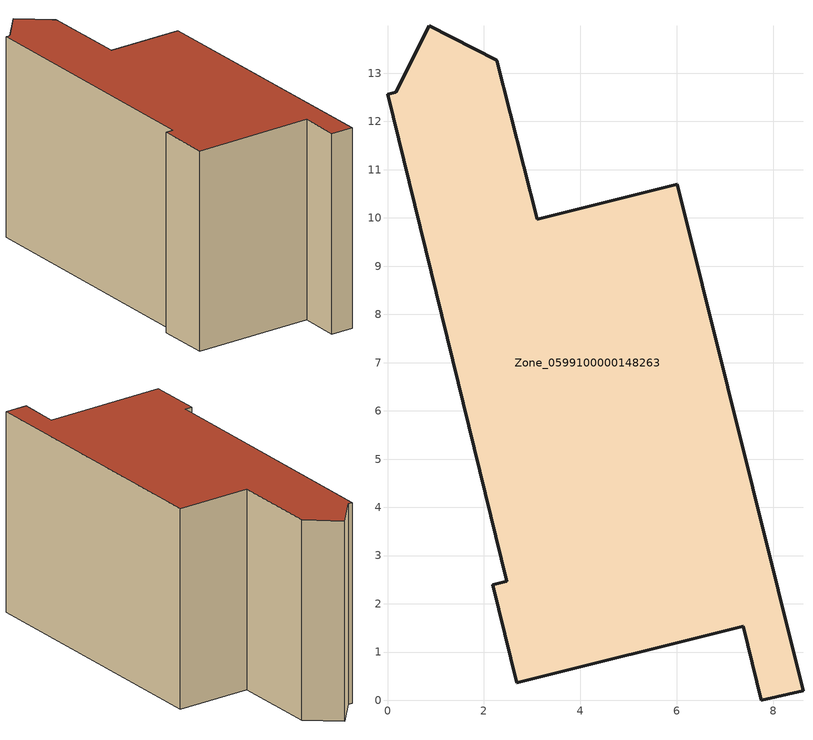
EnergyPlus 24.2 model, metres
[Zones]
Zone_0599100000148263
 floor ground (C_G): 2.47,2.46 0,12.56 0.17,12.6 0.86,13.98 2.27,13.27 3.1,9.97 6.01,10.69 8.61,0.2 7.74,0 7.38,1.53 2.68,0.36 2.18,2.39 z0
 wall outside (C_F): 3.1,9.97 2.27,13.27 0.86,13.98 0.17,12.6 0,12.56 2.47,2.46 2.18,2.39 2.68,0.36 7.38,1.53 7.74,0 8.61,0.2 6.01,10.69 3.1,9.97 z0:8.01
 roof outside (C_R): 0,12.56 2.47,2.46 2.18,2.39 2.68,0.36 7.38,1.53 7.74,0 8.61,0.2 6.01,10.69 3.1,9.97 2.27,13.27 0.86,13.98 0.17,12.6 z8.01
[BUILDING]
Pand.0599100000148263: North Axis=0; Terrain=City; Loads Convergence Tolerance Value=0.04; Temperature Convergence Tolerance Value=0.4; Solar Distribution=FullExterior; Maximum Number of Warmup Days=25; Minimum Number of Warmup Days=1
[Site:Location]
Rotterdam.The.Hague.AP_ZH_NLD Design_Conditions: Latitude=51.96; Longitude=4.45; Time Zone=1; Elevation=-4.5
[SITE:GROUNDTEMPERATURE:BUILDINGSURFACE]
18, 18, 18, 18, 18, 18, 18, 18, 18, 18, 18, 18
[MATERIAL] Thermal Absorptance=0.9; Solar Absorptance=0.7; Visible Absorptance=0.7
Name | Roughness | Thickness | Conductivity | Density | Specific Heat
G.TI.1975-1991 | MediumSmooth | 0.15 | 0.288461 | 540 | 1210
F.TI.1975-1991 | Rough | 0.3 | 0.230769 | 1920 | 840
R.TI.1975-1991 | MediumRough | 0.2 | 0.153846 | 1500 | 1000
[CONSTRUCTION]
C_G: G.TI.1975-1991
C_F: F.TI.1975-1991
C_R: R.TI.1975-1991
[ZONE]
Zone_0599100000148263: Type=1; Multiplier=1; Ceiling Height=Autocalculate; Volume=Autocalculate; Floor Area=autocalculate; Part of Total Floor Area=Yes
[ZONEINFILTRATION:DESIGNFLOWRATE]
Infil_Zone_0599100000148263: Zone or ZoneList or Space or SpaceList=Zone_0599100000148263; Schedule=AlwaysOn; Design Flow Rate Calculation Method=Flow/Area; Flow Rate per Floor Area=0.003; Constant Term Coefficient=1; Temperature Term Coefficient=0; Velocity Term Coefficient=0; Velocity Squared Term Coefficient=0
[HVACTEMPLATE:ZONE:IDEALLOADSAIRSYSTEM]
Zone_0599100000148263: Maximum Heating Supply Air Temperature=50; Minimum Cooling Supply Air Temperature=13; Maximum Heating Supply Air Humidity Ratio=0.0156; Minimum Cooling Supply Air Humidity Ratio=0.0077; Heating Limit=NoLimit; Cooling Limit=NoLimit; Dehumidification Control Type=ConstantSensibleHeatRatio; Cooling Sensible Heat Ratio=0.7; Dehumidification Setpoint=60; Humidification Control Type=None; Humidification Setpoint=30; Outdoor Air Method=None; Outdoor Air Flow Rate per Person=0.00944; Outdoor Air Flow Rate per Zone Floor Area=0; Outdoor Air Flow Rate per Zone=0; Demand Controlled Ventilation Type=None; Outdoor Air Economizer Type=NoEconomizer; Heat Recovery Type=None; Sensible Heat Recovery Effectiveness=0.7; Latent Heat Recovery Effectiveness=0.65
[ZONECONTROL:THERMOSTAT]
ThermostatControl_Zone_0599100000148263: Zone or ZoneList=Zone_0599100000148263; Control Type Schedule=DualSetpointControlType; Control 1=Thermostat_Zone_0599100000148263; Temperature Difference Between Cutout And Setpoint=0
[THERMOSTATSETPOINT:DUALSETPOINT]
Thermostat_Zone_0599100000148263: Heating Setpoint Temperature Schedule=HeatingSetpoint_Zone_0599100000148263; Cooling Setpoint Temperature Schedule=CoolingSetpoint_Zone_0599100000148263
[SCHEDULE:COMPACT]
HeatingSetpoint_Zone_0599100000148263: Through: 12/31, For: AllDays, Until: 24:00, 21
CoolingSetpoint_Zone_0599100000148263: Through: 12/31, For: AllDays, Until: 24:00, 24
DualSetpointControlType: Through: 12/31, For: AllDays, Until: 24:00, 4
AlwaysOn: Through: 12/31, For: AllDays, Until: 24:00, 1
